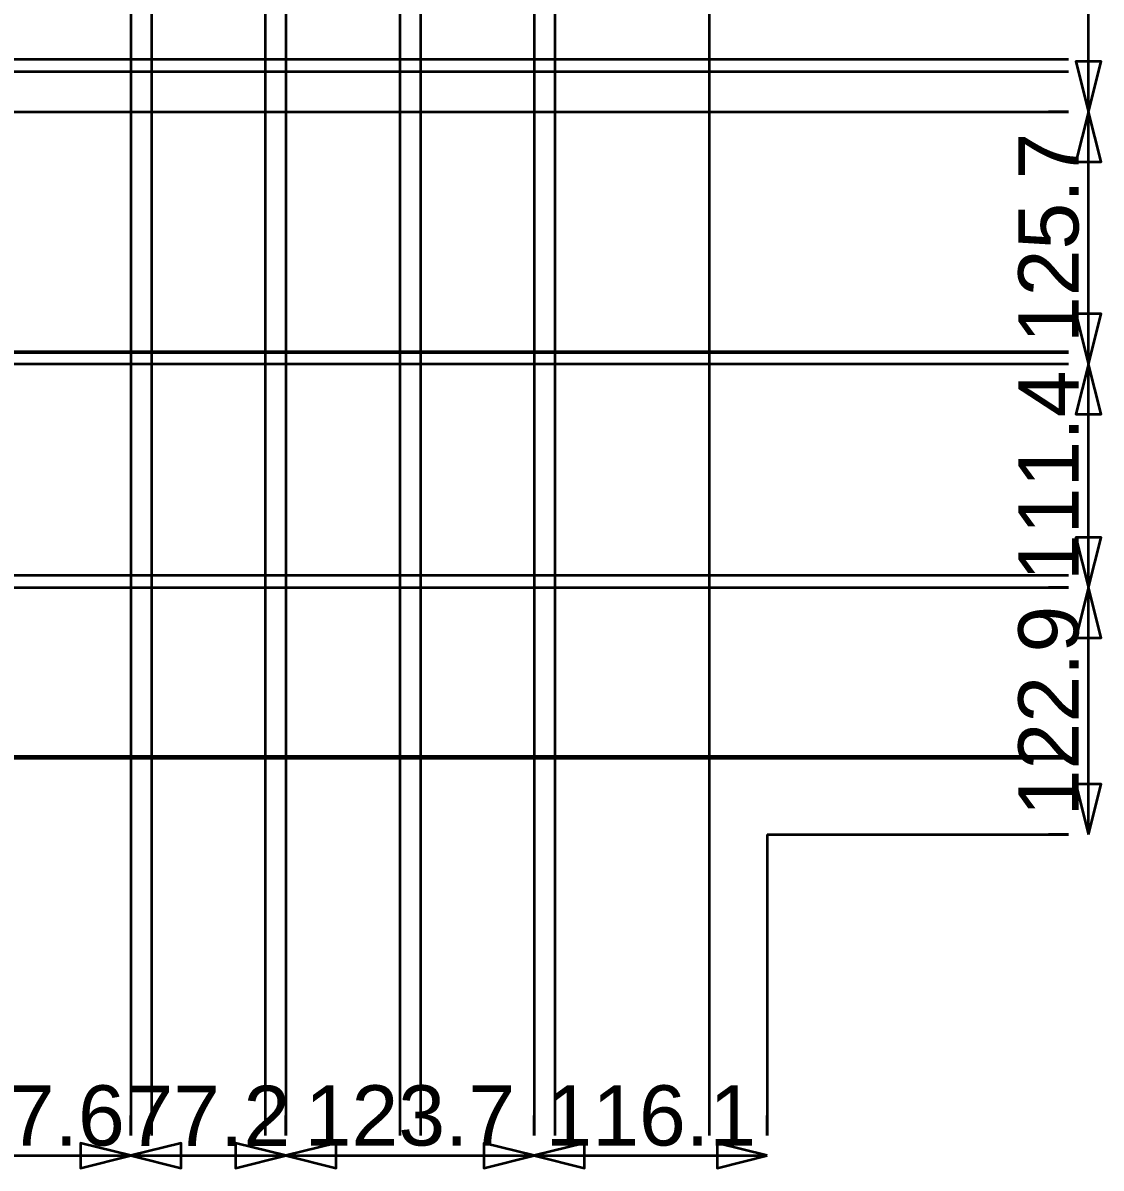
# Model space of a CAD drawing. Header units: millimetres. Extents: x 0 to 420, y 0 to 297.
# Drawn here: x 328 to 381.7, y 107.5 to 164.5 of the extents above; entities that cross this region are included whole.
import ezdxf
from ezdxf.enums import TextEntityAlignment as Align

# ---------------------------------------------------------------- set-up
doc = ezdxf.new("R2010")
doc.units = ezdxf.units.MM
doc.styles.add('GOST', font='Arial')

msp = doc.modelspace()

# ---------------------------------------------------------------- linework, layer by layer
at = {"color": 7, "lineweight": 35}
for p, q in [((362.194, 251.7), (362.194, 109.1)), ((353.477, 241.555), (353.477, 109.1)), ((354.505, 240.937), (354.505, 109.1)), ((346.781, 230.412), (346.781, 109.1)), ((347.81, 229.794), (347.81, 109.1)), ((340.086, 219.269), (340.086, 109.1)), ((341.114, 218.651), (341.114, 109.1)), ((333.39, 208.125), (333.39, 109.1)), ((334.419, 207.507), (334.419, 109.1)), ((381.094, 160.1), (381.094, 184.1)), ((128.146, 162.724), (380.094, 162.724)), ((307.148, 162.724), (380.094, 162.724)), ((127.118, 162.106), (380.094, 162.106)), ((308.177, 162.106), (380.094, 162.106)), ((145.197, 160.1), (380.094, 160.1)), ((290.197, 160.1), (380.094, 160.1)), ((380.094, 160.1), (379.094, 160.1)), ((380.094, 160.1), (379.094, 160.1)), ((381.094, 147.53), (381.094, 160.1)), ((136.902, 148.152), (380.094, 148.152)), ((145.197, 148.1), (380.094, 148.1)), ((290.197, 148.1), (380.094, 148.1)), ((298.392, 148.152), (380.094, 148.152)), ((135.873, 147.534), (380.094, 147.534)), ((299.421, 147.534), (380.094, 147.534)), ((380.094, 147.53), (379.094, 147.53)), ((380.094, 147.53), (379.094, 147.53)), ((381.094, 136.39), (381.094, 147.53)), ((143.597, 137.009), (380.094, 137.009)), ((291.697, 137.009), (380.094, 137.009)), ((142.569, 136.391), (380.094, 136.391)), ((292.725, 136.391), (380.094, 136.391)), ((380.094, 136.39), (379.094, 136.39)), ((380.094, 136.39), (379.094, 136.39)), ((381.094, 124.1), (381.094, 136.39)), ((144.747, 128), (380.094, 128)), ((145.947, 128), (380.094, 128)), ((154.397, 127.9), (380.094, 127.9)), ((280.397, 127.9), (380.094, 127.9)), ((289.347, 128), (380.094, 128)), ((290.547, 128), (380.094, 128)), ((365.094, 124.1), (365.094, 109.1)), ((365.094, 124.1), (380.094, 124.1)), ((380.094, 124.1), (379.094, 124.1)), ((333.39, 109.1), (333.39, 110.1)), ((333.39, 109.1), (333.39, 110.1)), ((341.11, 109.1), (341.11, 110.1)), ((341.11, 109.1), (341.11, 110.1)), ((353.48, 109.1), (353.48, 110.1)), ((353.48, 109.1), (353.48, 110.1)), ((365.09, 109.1), (365.09, 110.1)), ((324.63, 108.1), (333.39, 108.1)), ((333.39, 108.1), (341.11, 108.1)), ((341.11, 108.1), (353.48, 108.1)), ((353.48, 108.1), (365.09, 108.1))]:
    msp.add_line(p, q, dxfattribs=at)
for points in [[(381.094, 160.1), (381.719, 162.6), (380.469, 162.6)], [(381.094, 160.1), (380.469, 157.6), (381.719, 157.6)], [(381.094, 147.53), (381.719, 150.03), (380.469, 150.03)], [(381.094, 147.53), (380.469, 145.03), (381.719, 145.03)], [(381.094, 136.39), (381.719, 138.89), (380.469, 138.89)], [(381.094, 136.39), (380.469, 133.89), (381.719, 133.89)], [(381.094, 124.1), (381.719, 126.6), (380.469, 126.6)], [(333.39, 108.1), (330.89, 108.725), (330.89, 107.475)], [(333.39, 108.1), (335.89, 107.475), (335.89, 108.725)], [(341.11, 108.1), (338.61, 108.725), (338.61, 107.475)], [(341.11, 108.1), (343.61, 107.475), (343.61, 108.725)], [(353.48, 108.1), (350.98, 108.725), (350.98, 107.475)], [(353.48, 108.1), (355.98, 107.475), (355.98, 108.725)], [(365.09, 108.1), (362.59, 108.725), (362.59, 107.475)]]:
    msp.add_lwpolyline(points, close=True, dxfattribs=at)

# ---------------------------------------------------------------- texts
at = {"color": 7, "style": 'GOST'}
for s, p in [('125.7', (379.094, 153.815)), ('111.4', (379.094, 141.96)), ('122.9', (379.094, 130.245))]:
    msp.add_text(s, height=3, rotation=90, dxfattribs=at).set_placement(p, align=Align.MIDDLE)
for s, p in [('87.6', (329.01, 110.1)), ('77.2', (337.25, 110.1)), ('123.7', (347.295, 110.1)), ('116.1', (359.285, 110.1))]:
    msp.add_text(s, height=3, dxfattribs=at).set_placement(p, align=Align.MIDDLE)

doc.saveas('drawing.dxf')
